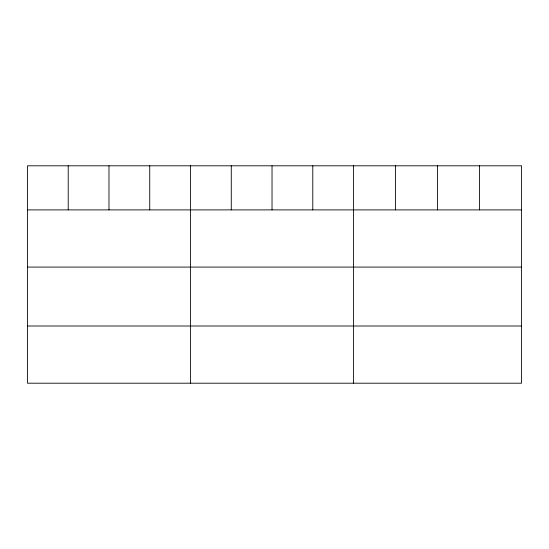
<?xml version="1.0" encoding="UTF-8"?>
<svg xmlns="http://www.w3.org/2000/svg" width="549" height="549" viewBox="0 0 549 549"><rect width="100%" height="100%" fill="white"/><g stroke="black" fill="none" stroke-linecap="round" stroke-linejoin="round"><path stroke-width="0.82" d="M521.55 209.896L521.55 383.195L27.45 383.195L27.45 165.805L521.55 165.805L521.55 209.896L27.45 209.896M27.45 267.082L521.55 267.082M27.45 326.003L521.55 326.003M479.551 165.805L479.551 209.896M437.553 165.805L437.553 209.896M395.555 165.805L395.555 209.896M353.556 165.805L353.556 383.195M312.793 165.805L312.793 209.896M272.029 165.805L272.029 209.896M231.266 165.805L231.266 209.896M190.503 165.805L190.503 383.195M149.74 165.805L149.74 209.896M108.977 165.805L108.977 209.896M68.213 165.805L68.213 209.896"/></g></svg>
